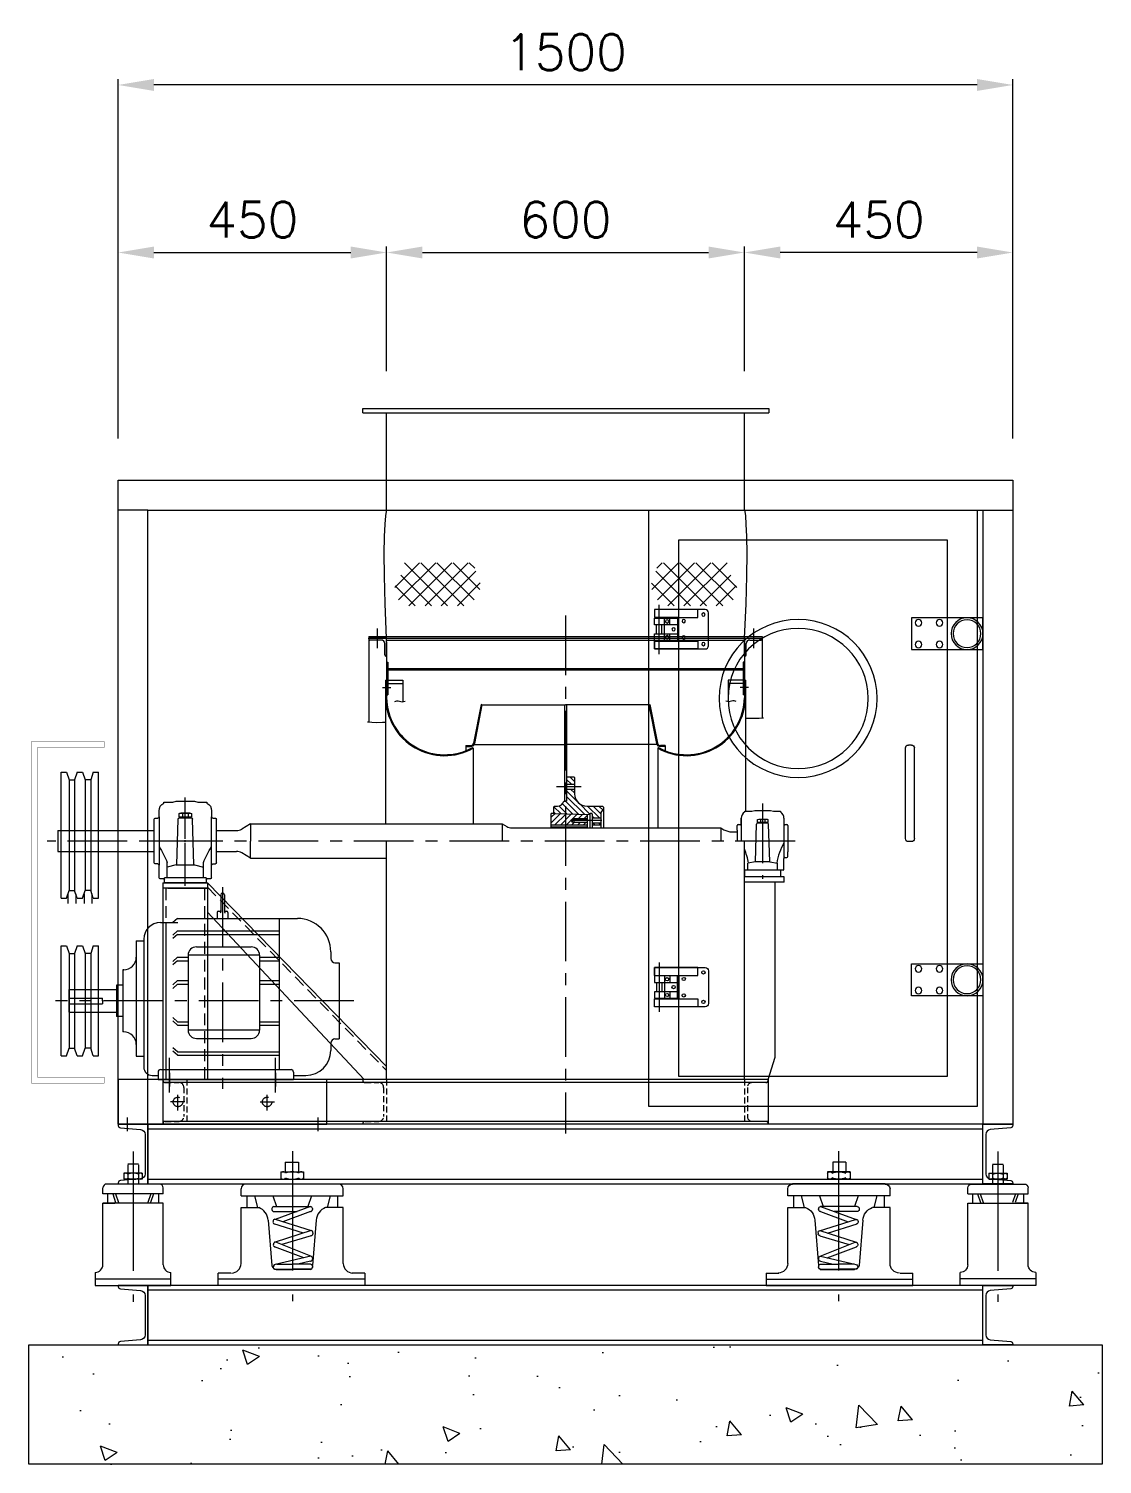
# Model space of a CAD drawing. Extents: x -50 to 18185, y -671 to 12273.
# Drawn here: x 9155 to 10955, y 2437 to 4845 of the extents above; entities that cross this region are included whole.
import ezdxf

# ---------------------------------------------------------------- set-up
doc = ezdxf.new("R2010")
doc.units = 0
doc.header["$LTSCALE"] = 80
doc.header["$MEASUREMENT"] = 0
for name, pattern in [('CENTER', [2, 1.25, -0.25, 0.25, -0.25]), ('CENTER2', [1.125, 0.75, -0.125, 0.125, -0.125]), ('CENTERX2', [4, 2.5, -0.5, 0.5, -0.5]), ('CX2', [8.2, 0.2, -1, 6, -1]), ('HIDDEN', [0.375, 0.25, -0.125]), ('HIDDEN2', [0.1875, 0.125, -0.0625]), ('HIDDENX2', [0.75, 0.5, -0.25]), ('PHANTOM', [5, 2.5, -0.5, 0.5, -0.5, 0.5, -0.5])]:
    doc.linetypes.add(name, pattern=pattern)
doc.layers.get('0').update_dxf_attribs({"linetype": 'CONTINUOUS', "lineweight": 18})
doc.layers.get('DEFPOINTS').update_dxf_attribs({"linetype": 'CONTINUOUS', "lineweight": 18})
for name, color, linetype, lineweight in [('12', 1, 'CENTER', 18), ('2', 2, 'HIDDENX2', 18), ('3', 2, 'CONTINUOUS', 18), ('6', 3, 'CX2', 18), ('ACT', 7, 'CONTINUOUS', 18), ('LIN', 2, 'CONTINUOUS', 18), ('NACHI', 16, 'CONTINUOUS', 18), ('OBJ', 7, 'CONTINUOUS', 18), ('PHAN', 2, 'PHANTOM', 18), ('S', 3, 'CONTINUOUS', 18), ('SOL-M-1', 4, 'CONTINUOUS', 18)]:
    doc.layers.add(name, color=color, linetype=linetype, lineweight=lineweight)
doc.styles.get("Standard").update_dxf_attribs({"font": 'txt.shx', "bigfont": '2hs.shx'})
doc.dimstyles.get("Standard").update_dxf_attribs({"dimscale": 0, "dimtxt": 60, "dimasz": 60, "dimexe": 10, "dimexo": 70, "dimgap": 25, "dimtad": 1, "dimdec": 0, "dimlfac": -1, "dimzin": 0, "dimdsep": 46, "dimtxsty": 'Standard', "dimcen": 0, "dimclrd": 1, "dimclre": 1, "dimadec": 0, "dimazin": 0, "dimtfac": 1, "dimtdec": 0, "dimtix": 1, "dimtmove": 1, "dimatfit": 2, "dimfxl": 0, "dimtolj": 1, "dimtzin": 0, "dimlwd": 5, "dimlwe": 5, "dimarcsym": 0})

# ---------------------------------------------------------------- blocks, each defined once
blk = doc.blocks.new('*D12')
at = {"color": 1, "linetype": 'Continuous', "lineweight": 5}
for p, q in [((9305.2, 4157.5), (9305.2, 4760.2)), ((10745.2, 4750.2), (9365.2, 4750.2)), ((10805.2, 4157.5), (10805.2, 4760.2))]:
    blk.add_line(p, q, dxfattribs=at)
at = {"color": 1, "linetype": 'Continuous'}
for points in [[(9365.2, 4760.2), (9365.2, 4740.2), (9305.2, 4750.2)], [(10745.2, 4760.2), (10745.2, 4740.2), (10805.2, 4750.2)]]:
    blk.add_solid(points, dxfattribs=at)
at = {"layer": 'DEFPOINTS', "color": 0, "linetype": 'Continuous'}
for p in [(9305.2, 4750.2), (9305.2, 4087.5), (10805.2, 4087.5)]:
    blk.add_point(p, dxfattribs=at)
at = {"color": 0, "linetype": 'Continuous', "insert": (10055.2, 4805.2), "char_height": 60, "attachment_point": 5}
blk.add_mtext('\\A1;1500', dxfattribs=at)
blk = doc.blocks.new('*D5')
at = {"color": 1, "linetype": 'Continuous', "lineweight": 5}
for p, q in [((9305.2, 4157.5), (9305.2, 4479.3)), ((9755.2, 4270.5), (9755.2, 4479.3)), ((9365.2, 4469.3), (9695.2, 4469.3))]:
    blk.add_line(p, q, dxfattribs=at)
at = {"color": 1, "linetype": 'Continuous'}
for points in [[(9365.2, 4479.3), (9365.2, 4459.3), (9305.2, 4469.3)], [(9695.2, 4479.3), (9695.2, 4459.3), (9755.2, 4469.3)]]:
    blk.add_solid(points, dxfattribs=at)
at = {"layer": 'DEFPOINTS', "color": 0, "linetype": 'Continuous'}
for p in [(9755.2, 4469.3), (9755.2, 4200.5), (9305.2, 4087.5)]:
    blk.add_point(p, dxfattribs=at)
at = {"color": 0, "linetype": 'Continuous', "insert": (9530.2, 4524.3), "char_height": 60, "attachment_point": 5}
blk.add_mtext('\\A1;450', dxfattribs=at)
blk = doc.blocks.new('*D6')
at = {"color": 1, "linetype": 'Continuous', "lineweight": 5}
for p, q in [((9755.2, 4270.5), (9755.2, 4479.3)), ((10355.2, 4270.5), (10355.2, 4479.3)), ((9815.2, 4469.3), (10295.2, 4469.3))]:
    blk.add_line(p, q, dxfattribs=at)
at = {"color": 1, "linetype": 'Continuous'}
for points in [[(9815.2, 4479.3), (9815.2, 4459.3), (9755.2, 4469.3)], [(10295.2, 4479.3), (10295.2, 4459.3), (10355.2, 4469.3)]]:
    blk.add_solid(points, dxfattribs=at)
at = {"layer": 'DEFPOINTS', "color": 0, "linetype": 'Continuous'}
for p in [(10355.2, 4469.3), (9755.2, 4200.5), (10355.2, 4200.5)]:
    blk.add_point(p, dxfattribs=at)
at = {"color": 0, "linetype": 'Continuous', "insert": (10055.2, 4524.3), "char_height": 60, "attachment_point": 5}
blk.add_mtext('\\A1;600', dxfattribs=at)
blk = doc.blocks.new('*D17')
at = {"color": 1, "linetype": 'Continuous', "lineweight": 5}
for p, q in [((10355.2, 4270.5), (10355.2, 4479.3)), ((10805.2, 4157.5), (10805.2, 4479.3)), ((10745.2, 4469.3), (10415.2, 4469.3))]:
    blk.add_line(p, q, dxfattribs=at)
at = {"color": 1, "linetype": 'Continuous'}
for points in [[(10415.2, 4479.3), (10415.2, 4459.3), (10355.2, 4469.3)], [(10745.2, 4479.3), (10745.2, 4459.3), (10805.2, 4469.3)]]:
    blk.add_solid(points, dxfattribs=at)
at = {"layer": 'DEFPOINTS', "color": 0, "linetype": 'Continuous'}
for p in [(10355.2, 4469.3), (10355.2, 4200.5), (10805.2, 4087.5)]:
    blk.add_point(p, dxfattribs=at)
at = {"color": 0, "linetype": 'Continuous', "insert": (10580.2, 4524.3), "char_height": 60, "attachment_point": 5}
blk.add_mtext('\\A1;450', dxfattribs=at)
blk = doc.blocks.new('SPRING MOUNT(def 50 FRONT)')
at = {"lineweight": 15}
for p, q in [((122.7, 222.2), (160.6, 222.2)), ((122.7, 222.2), (122.7, 209.6)), ((129.9, 238.5), (129.9, 222.3)), ((129.9, 238.5), (152, 238.5)), ((152, 238.5), (152, 222.3)), ((160.6, 222.2), (160.6, 209.6)), ((55.9, 181.7), (55.9, 193.7)), ((55.9, 181.7), (55.9, 193.7)), ((63.8, 201.7), (219.5, 201.7)), ((123.3, 209.6), (161.2, 209.6)), ((227.4, 181.7), (227.4, 193.7)), ((227.4, 181.7), (227.4, 193.7)), ((55.9, 181.7), (227.4, 181.7)), ((65.5, 181.7), (65.5, 162.1)), ((78.2, 181.7), (83.3, 162.1)), ((109.3, 181.7), (115.5, 163.7)), ((174, 181.7), (167.9, 163.7)), ((205.1, 181.7), (200.1, 162.1)), ((217.8, 181.7), (217.8, 162.1)), ((55.9, 68.1), (55.9, 162.1)), ((55.9, 162.1), (85.5, 162.1)), ((107.6, 160.5), (107.6, 158.7)), ((110.8, 163.7), (172.5, 163.7)), ((110.8, 155.5), (149.8, 155.5)), ((172.5, 163.7), (112.9, 142.3)), ((172.5, 155.5), (126.2, 138.4)), ((175.7, 160.5), (175.7, 158.7)), ((227.4, 162.1), (197.8, 162.1)), ((227.4, 162.1), (197.8, 162.1)), ((227.4, 68.1), (227.4, 162.1)), ((101.3, 140.9), (107.6, 64.8)), ((110, 140.3), (109.5, 138.8)), ((110, 140.2), (109.5, 138.8)), ((160.8, 119.4), (111.1, 134.9)), ((173.6, 123.4), (112.9, 104.1)), ((174.3, 123.3), (113.9, 142.2)), ((182.1, 140.9), (175.7, 64.8)), ((110.6, 102.1), (110.1, 100.6)), ((110.6, 102), (110.1, 100.5)), ((161, 77.7), (111.9, 96.5)), ((172.8, 80.4), (114.4, 104)), ((173.6, 115), (124.3, 100)), ((176.5, 120), (176.4, 118.2)), ((172.7, 80.4), (112.9, 66.5)), ((172.4, 72.2), (151.4, 67.1)), ((175.7, 77.3), (175.7, 75.4)), ((39, 52.3), (17.6, 52.3)), ((17.6, 31.7), (17.6, 52.3)), ((110.6, 64.5), (110.1, 63)), ((112, 59), (141.7, 59)), ((114.9, 58.5), (141.7, 58.5)), ((173, 58.5), (115.3, 58.5)), ((116, 67.1), (141.7, 67.1)), ((172.5, 67.1), (141.7, 67.1)), ((172.5, 59), (141.7, 59)), ((172.5, 58.5), (141.7, 58.5)), ((175.7, 64), (175.7, 62.1)), ((175.7, 63.5), (175.7, 61.7)), ((263.7, 52.3), (242.4, 52.3)), ((263.7, 52.3), (263.7, 31.7)), ((263.5, 42), (17.6, 42)), ((263.5, 31.7), (17.6, 31.7))]:
    blk.add_line(p, q, dxfattribs=at)
for centre, radius, start, end in [((126.6, 217.7), 4.47, 27.8855, 152.1145), ((141.7, 195.2), 27, 65.8105, 114.1895), ((156.7, 217.7), 4.48, 28.0312, 151.9688), ((63.8, 193.7), 7.9, 90, 180), ((126.6, 214), 4.47, 207.8855, 332.1145), ((141.7, 236.6), 27, 245.8105, 294.1895), ((156.7, 214), 4.48, 208.0312, 331.9688), ((219.5, 193.7), 7.9, 0, 90), ((219.5, 193.7), 7.9, 0, 90), ((77.6, 139.8), 23.7, 2.7593, 70.3922), ((110.8, 160.5), 3.16, 90, 180), ((110.8, 158.7), 3.16, 180, 270), ((172.5, 160.5), 3.16, 0, 90), ((172.5, 158.7), 3.16, 270, 0), ((205.7, 139.8), 23.7, 109.6078, 177.2407), ((112.5, 137.7), 3.16, 160.7604, 250.7604), ((112.5, 137.8), 3.16, 160.7604, 250.7604), ((113, 139.3), 3.2, 73.0374, 160.654), ((113, 139.2), 3.2, 73.0374, 160.654), ((112.6, 137.7), 3.17, 247.2939, 261.591), ((112.6, 137.8), 3.17, 247.2939, 261.591), ((173.4, 120.3), 3.16, 355.8918, 85.8918), ((113.1, 99.5), 3.16, 160.7604, 250.7604), ((113.1, 99.5), 3.16, 160.7604, 250.7604), ((113.6, 101), 3.2, 73.0374, 160.654), ((113.6, 100.9), 3.2, 73.0374, 160.654), ((113.2, 99.5), 3.17, 247.2939, 261.591), ((113.2, 99.4), 3.17, 247.2939, 261.591), ((173.2, 118.2), 3.16, 270, 0), ((172.6, 75.4), 3.16, 266.4469, 0), ((172.6, 77.3), 3.16, 0, 90), ((40.1, 68.1), 15.8, 270, 0), ((115.3, 66.4), 7.9, 191.7194, 270), ((113.1, 61.9), 3.16, 160.7604, 250.7604), ((113.6, 63.4), 3.2, 98.9445, 160.654), ((113.2, 61.9), 3.17, 247.2939, 248.2755), ((172.5, 64), 3.16, 0, 90), ((172.5, 62.1), 3.16, 270, 0), ((172.5, 61.7), 3.16, 270, 0), ((243.2, 68.1), 15.8, 180, 270)]:
    blk.add_arc(centre, radius, start, end, dxfattribs=at)
at = {"layer": '12', "lineweight": 15}
for p, q in [((17.6, 52.3), (17.6, 52.3)), ((263.7, 52.3), (263.7, 52.3))]:
    blk.add_line(p, q, dxfattribs=at)
at = {"layer": '3', "linetype": 'CENTERX2', "lineweight": 15}
blk.add_line((142.3, 256.5), (142.3, 5.2), dxfattribs=at)
blk = doc.blocks.new('SPRING MOUNT(def 50 SIDE)')
at = {"lineweight": 15}
for p, q in [((94.2, 220.9), (63.3, 220.9)), ((63.3, 220.9), (63.3, 210.6)), ((87.8, 236.1), (69.8, 236.1)), ((69.8, 234.6), (69.8, 202.7)), ((87.8, 234.6), (87.8, 202.7)), ((94.2, 220.9), (94.2, 210.6)), ((28.3, 186.5), (28.3, 196.3)), ((122.8, 202.7), (34.7, 202.7)), ((94.2, 210.6), (63.3, 210.6)), ((129.2, 186.5), (129.2, 196.3)), ((129.2, 186.5), (28.3, 186.5)), ((129.2, 170.6), (28.3, 170.6)), ((28.3, 170.6), (48.1, 170.6)), ((28.3, 67.4), (28.3, 170.6)), ((36.1, 186.5), (36.1, 170.6)), ((44.6, 186.5), (49.6, 171.8)), ((49.2, 186.5), (54.1, 171.9)), ((108.4, 186.5), (103.4, 171.9)), ((113, 186.5), (107.9, 171.8)), ((121.4, 186.5), (121.4, 170.6)), ((129.2, 67.4), (129.2, 170.6)), ((15.4, 54.6), (15.4, 32.7)), ((142.1, 32.7), (142.1, 54.6)), ((15.4, 43.7), (142.1, 43.7)), ((15.4, 32.7), (142.1, 32.7))]:
    blk.add_line(p, q, dxfattribs=at)
for centre, radius, start, end in [((66.6, 217.3), 3.64, 28.0312, 151.9688), ((78.8, 199), 22, 65.8105, 114.1895), ((91, 217.3), 3.63, 27.8855, 152.1145), ((34.7, 196.3), 6.42, 90, 180), ((34.7, 196.3), 6.42, 90, 180), ((66.6, 214.3), 3.64, 208.0312, 331.9688), ((78.8, 232.6), 22, 245.8105, 294.1895), ((91, 214.3), 3.63, 207.8855, 332.1145), ((122.8, 196.3), 6.42, 0, 90), ((15.4, 67.4), 12.8, 270, 0), ((142.1, 67.4), 12.8, 180, 270)]:
    blk.add_arc(centre, radius, start, end, dxfattribs=at)
at = {"layer": '3', "linetype": 'CENTERX2', "lineweight": 15}
blk.add_line((78.8, 257.2), (78.8, 5), dxfattribs=at)
blk = doc.blocks.new('경첩')
at = {"layer": 'PHAN'}
blk.add_line((0, -41.4), (0, 41.4), dxfattribs=at)
at = {"layer": 'SOL-M-1'}
for p, q in [((-33, 20), (7.7, 20)), ((-33, -19.6), (-33, 20)), ((7.7, 18.9), (-30.8, 18.9)), ((-30.8, 18.9), (-30.8, -18.5)), ((-30.8, 7.9), (7.7, 7.9)), ((-17.6, 7.9), (-17.6, 18.9)), ((-8.8, -18.5), (-8.8, 18.9)), ((-4.4, -7.5), (-4.4, 7.9)), ((4.4, -7.5), (4.4, 7.9)), ((7.7, 7.9), (7.7, 18.9)), ((7.7, -19.6), (-33, -19.6)), ((7.7, -7.5), (-30.8, -7.5)), ((-30.8, -18.5), (7.7, -18.5)), ((-17.6, -18.5), (-17.6, -7.5)), ((7.7, -7.5), (4.4, -7.5)), ((7.7, -18.5), (7.7, -7.5))]:
    blk.add_line(p, q, dxfattribs=at)
blk.add_lwpolyline([(7.7, -19.6), (7.7, -32.8), (-77, -32.8, -0.414214), (-82.5, -27.3), (-82.5, 27.7, -0.414214), (-77, 33.2), (7.7, 33.2), (7.7, 20)], format="xyb", dxfattribs=at)
for points in [[(7.7, 33.2), (7.7, 20), (-64.9, 20), (-64.9, 33.2)], [(7.7, -32.8), (7.7, -19.6), (-64.9, -19.6), (-64.9, -32.8)]]:
    blk.add_lwpolyline(points, close=True, dxfattribs=at)
for centre in [(-74.2, 25), (-41.2, 14), (-24.2, 0.2), (-13.2, 13.4), (-74.2, -24.5), (-41.2, -13.5), (-13.2, -13)]:
    blk.add_circle(centre, 2.75, dxfattribs=at)
blk = doc.blocks.new('DRRR')
at = {"layer": 'S', "lineweight": 15}
for p, q in [((0, 1000), (0, 0)), ((550, 1000), (0, 1000)), ((550, 0), (550, 1000)), ((50, 950), (50, 50)), ((500, 950), (50, 950)), ((500, 50), (500, 950)), ((110, 606), (115, 606)), ((105, 449), (105, 601)), ((120, 449), (120, 601)), ((110, 444), (115, 444)), ((50, 50), (500, 50)), ((0, 0), (550, 0))]:
    blk.add_line(p, q, dxfattribs=at)
for points in [[(-9.9, 819.5), (109.9, 819.5), (109.9, 766), (-9.9, 766)], [(-9.9, 185.6), (109.9, 185.6), (109.9, 239.2), (-9.9, 239.2)]]:
    blk.add_lwpolyline(points, close=True, dxfattribs=at)
for centre, radius in [((16.8, 792.7), 26.8), ((16.8, 792.7), 23.3), ((63, 810.8), 5.52), ((98, 810.8), 5.52), ((300, 684), 132.5), ((300, 684), 117.5), ((63, 774.7), 5.52), ((98, 774.7), 5.52), ((16.8, 212.4), 26.8), ((16.8, 212.4), 23.3), ((63, 230.5), 5.52), ((98, 230.5), 5.52), ((63, 194.3), 5.52), ((98, 194.3), 5.52)]:
    blk.add_circle(centre, radius, dxfattribs=at)
for centre, start, end in [((110, 601), 90, 180), ((115, 601), 0, 90), ((110, 449), 180, 270), ((115, 449), 270, 0)]:
    blk.add_arc(centre, 5, start, end, dxfattribs=at)
at = {"lineweight": 15}
blk.add_blockref('경첩', (532.9, 799.8), dxfattribs=at)
at = {"lineweight": 15, "xscale": -1, "rotation": 180}
blk.add_blockref('경첩', (532.9, 200.2), dxfattribs=at)
blk = doc.blocks.new('7.5')
for p, q in [((-3, 309.8), (-3, 280.8)), ((3, 309.8), (3, 280.8)), ((-75.4, 270.2), (-83.4, 263.2)), ((-75.4, 270.2), (125.5, 270.2)), ((-9, 280.1), (-9, 270.2)), ((-6.6, 282.5), (-4.2, 282.5)), ((4.2, 282.5), (6.6, 282.5)), ((9, 280.1), (9, 270.2)), ((94.8, 270.2), (94.8, 16.8)), ((-104.1, 263.2), (-75, 263.2)), ((-94.8, 16.8), (-94.8, 263.2)), ((-75.4, 249.4), (-83.4, 242.4)), ((-75.4, 243.5), (-83.4, 236.5)), ((-75.4, 249.4), (94.8, 249.4)), ((-75.4, 243.5), (94.8, 243.5)), ((-144.6, 232.4), (-144.6, 39.5)), ((-144.6, 232.4), (-132.1, 232.4)), ((-132.1, 235.3), (-132.1, 21)), ((-43.8, 222.6), (48, 222.6)), ((-75.4, 205.2), (-83.4, 198.2)), ((-75.4, 199.3), (-83.4, 192.3)), ((-75.4, 205.2), (-57.8, 205.2)), ((-75.4, 199.3), (-57.8, 199.3)), ((-57.8, 208.6), (-57.8, 83)), ((62, 208.6), (-57.8, 208.6)), ((62, 208.6), (62, 83)), ((62, 205.2), (94.8, 205.2)), ((62, 199.3), (94.8, 199.3)), ((181.5, 214.3), (181.5, 202.8)), ((188.5, 195.8), (195.5, 195.8)), ((195.5, 195.8), (195.5, 68.2)), ((-167, 184.1), (-167, 79.9)), ((-165.6, 184.1), (-167, 184.1)), ((-258, 151.2), (-178, 151.2)), ((-258, 151), (-258, 112.8)), ((-178, 158.1), (-178, 105.9)), ((-167, 158.1), (-178, 158.1)), ((-75.4, 165.9), (-83.4, 158.9)), ((-75.4, 160), (-83.4, 153)), ((-75.4, 165.9), (-57.8, 165.9)), ((-75.4, 160), (-57.8, 160)), ((62, 165.9), (94.8, 165.9)), ((62, 160), (94.8, 160)), ((-258, 136.7), (-201, 136.7)), ((-258, 127.2), (-201, 127.2)), ((-201, 132), (-201, 136.7)), ((-201, 132), (-201, 127.2)), ((-258, 112.8), (-178, 112.8)), ((-167, 105.9), (-178, 105.9)), ((-75.4, 97.1), (-83.4, 104.1)), ((-75.4, 91.3), (-83.4, 98.3)), ((-75.4, 97.1), (-57.8, 97.1)), ((62, 97.1), (94.8, 97.1)), ((-165.6, 79.9), (-167, 79.9)), ((-75.4, 91.3), (-57.8, 91.3)), ((62, 83), (-57.8, 83)), ((62, 91.3), (94.8, 91.3)), ((-75.4, 46.6), (-83.4, 53.5)), ((-43.8, 69), (48, 69)), ((181.5, 61.2), (181.5, 49)), ((188.5, 68.2), (195.5, 68.2)), ((-144.6, 39.5), (-132.1, 39.5)), ((-75.4, 40.7), (-83.4, 47.7)), ((-75.4, 46.6), (94.8, 46.6)), ((-75.4, 40.7), (94.8, 40.7)), ((-118.1, 7), (-108, 7)), ((-108, 12.6), (-108, 0)), ((-108, 0), (119, 0)), ((-103.8, 16.8), (114.8, 16.8)), ((119, 12.6), (119, 0)), ((119, 7), (139.5, 7))]:
    blk.add_line(p, q)
for centre, radius, start, end in [((0, 309.8), 3, 0, 180), ((-6.6, 280.1), 2.4, 90, 180), ((-4.2, 283.7), 1.2, 270, 0), ((-4.2, 280.8), 1.2, 270, 0), ((4.2, 283.7), 1.2, 180, 270), ((4.2, 280.8), 1.2, 180, 270), ((6.6, 280.1), 2.4, 0, 90), ((125.5, 214.3), 56, 0, 90), ((-104.1, 235.3), 28, 90, 180), ((-43.8, 208.6), 14, 90, 180), ((48, 208.6), 14, 0, 90), ((-165.6, 205.1), 21, 270, 0), ((188.5, 202.8), 7, 180, 270), ((-165.6, 58.9), 21, 0, 90), ((-43.8, 83), 14, 180, 270), ((48, 83), 14, 270, 0), ((139.5, 49), 42, 270, 0), ((188.5, 61.2), 7, 90, 180), ((-118.1, 21), 14, 180, 270), ((-103.8, 12.6), 4.2, 90, 180), ((114.8, 12.6), 4.2, 0, 90)]:
    blk.add_arc(centre, radius, start, end)
at = {"layer": '3', "linetype": 'CENTER'}
for p, q in [((0, 322.8), (0, -15.5)), ((220.2, 132), (-280, 132))]:
    blk.add_line(p, q, dxfattribs=at)
at = {"layer": '3'}
for p, q in [((-89, -21.8), (-89, 36.6)), ((89, -21.8), (89, 36.6))]:
    blk.add_line(p, q, dxfattribs=at)
blk = doc.blocks.new('7.5-01')
at = {"color": 1, "linetype": 'CENTER2', "lineweight": 5}
for p, q in [((-75, 23.2), (-75, 49.3)), ((75, 23.2), (75, 49.3)), ((-63, 37.5), (-87, 37.5)), ((63, 37.5), (87, 37.5))]:
    blk.add_line(p, q, dxfattribs=at)
at = {"linetype": 'Continuous'}
blk.add_lwpolyline([(-175, 0), (175, 0), (175, 75), (-175, 75)], close=True, dxfattribs=at)
at = {"linetype": 'HIDDENX2', "lineweight": 5}
for centre in [(-74.7, 37.5), (74.7, 37.5)]:
    blk.add_circle(centre, 8, dxfattribs=at)
at = {"layer": '3', "color": 4, "linetype": 'ByBlock'}
for p, q in [((-89, 86.5), (-89, 63.5)), ((89, 86.5), (89, 63.5)), ((-160, 11.5), (-160, -11.5)), ((160, 11.5), (160, -11.5))]:
    blk.add_line(p, q, dxfattribs=at)
at = {"linetype": 'Continuous'}
blk.add_blockref('7.5', (0, 75), dxfattribs=at)
blk = doc.blocks.new('123')
at = {"color": 0, "linetype": 'Continuous'}
for p, q in [((-44.1, 120.9), (-44.1, 110.6)), ((-20.9, 135), (-36.1, 135)), ((-36.1, 135), (-36.1, 133.4)), ((-15.2, 136.6), (-20.9, 135)), ((15.2, 136.6), (-15.2, 136.6)), ((20.9, 135), (15.2, 136.6)), ((36.1, 135), (20.9, 135)), ((36.1, 133.4), (36.1, 135)), ((44.1, 110.6), (44.1, 120.9)), ((-52.5, 33.6), (-52.5, 106.4)), ((-46.2, 108.5), (-50.4, 108.5)), ((-44.1, 29.4), (-44.1, 110.6)), ((-14.4, 30), (-12.1, 106.7)), ((9.7, 109), (-9.7, 109)), ((-8.5, 110), (-8.5, 109)), ((7.4, 117), (-7.4, 117)), ((-4.5, 116.4), (-4.5, 110)), ((4.5, 116.4), (4.5, 110)), ((8.6, 110), (8.6, 109)), ((14.4, 30), (12.1, 106.7)), ((44.1, 110.6), (44.1, 29.4)), ((50.4, 108.5), (46.2, 108.5)), ((52.5, 33.6), (52.5, 106.4)), ((-46.2, 31.5), (-50.4, 31.5)), ((-44.1, 8.2), (-44.1, 29.4)), ((44.1, 8.2), (44.1, 29.4)), ((46.2, 31.5), (50.4, 31.5)), ((-42.4, 6.6), (-36.6, 6.6)), ((-35, 8.5), (-35, 0)), ((-35, 0), (35, 0)), ((35, 0), (35, 8.5)), ((36.6, 6.6), (42.4, 6.6))]:
    blk.add_line(p, q, dxfattribs=at)
blk.add_lwpolyline([(10.4, 110), (10.4, 116.4, 0.194007), (4.5, 116.4, 0.127017), (-4.5, 116.4, 0.194007), (-10.4, 116.4), (-10.4, 110)], format="xyb", close=True, dxfattribs=at)
for centre, radius, start, end in [((-30.4, 120.9), 13.7, 114.6091, 180), ((30.4, 120.9), 13.7, 360, 65.3909), ((-50.4, 106.4), 2.11, 90, 180), ((-46.2, 110.6), 2.11, 270, 0), ((-9.7, 106.6), 2.4, 90, 178.2599), ((9.7, 106.6), 2.4, 1.7401, 90), ((46.2, 110.6), 2.11, 180, 270), ((50.4, 106.4), 2.11, 0, 90), ((-50.4, 33.6), 2.11, 180, 270), ((-46.2, 29.4), 2.11, 0, 90), ((46.2, 29.4), 2.11, 90, 180), ((50.4, 33.6), 2.11, 270, 360), ((-42.4, 8.2), 1.6, 180, 270), ((-36.6, 5), 1.6, 0, 90), ((36.6, 5), 1.6, 90, 180), ((42.4, 8.2), 1.6, 270, 360)]:
    blk.add_arc(centre, radius, start, end, dxfattribs=at)
at = {"layer": 'NACHI', "color": 1}
for p, q in [((0, 73.6), (0, 143)), ((-56.7, 70), (-5, 70)), ((-1.2, 70), (1.2, 70)), ((0, 68.5), (0, 71.7)), ((0, -5.2), (0, 66.9)), ((5, 70), (56.7, 70))]:
    blk.add_line(p, q, dxfattribs=at)
at = {"layer": 'OBJ'}
for p, q in [((-30.4, 30), (-30.4, 33.8)), ((-30.4, 8.5), (-30.4, 30)), ((15.2, 30), (-15.2, 30)), ((30.4, 30), (30.4, 33.8)), ((30.4, 8.5), (30.4, 30)), ((30.4, 25.7), (30.4, 30)), ((-35, 8.5), (35, 8.5))]:
    blk.add_line(p, q, dxfattribs=at)
at = {"layer": 'OBJ', "color": 7}
for p, q in [((-15.2, 30), (-30.4, 26.2)), ((15.2, 30), (30.4, 26.2))]:
    blk.add_line(p, q, dxfattribs=at)
at = {"layer": 'OBJ'}
for centre, start, end in [((-170.8, -21.2), 21.3981, 32.7819), ((170.8, -21.2), 147.2181, 158.6019)]:
    blk.add_arc(centre, 150.8, start, end, dxfattribs=at)

msp = doc.modelspace()

# ---------------------------------------------------------------- hatches: boundary and pattern name
h = msp.add_hatch()
h.set_pattern_fill('ANSI31', color=3, scale=54, style=0)
h.set_pattern_definition([(135, (11049.533, 1495.526), (4.77297, 4.77297), [])])
h.paths.add_polyline_path([(10054.8, 3528.3), (10054.8, 3549.2), (10057.1, 3549.2), (10057.1, 3569.6), (10070.1, 3569.6), (10070.1, 3561.4, 0.404407), (10091.4, 3541.1), (10117.1, 3541.1), (10118.7, 3539.5), (10118.7, 3532.9), (10117.1, 3532.9, 0.414214), (10114.6, 3530.5), (10114.6, 3520.7), (10100.1, 3520.7), (10100.1, 3527.7, 0.414214), (10098.8, 3528.9), (10097.2, 3528.9, 0.414214), (10096, 3527.7), (10096, 3527), (10091.9, 3527.2), (10091.9, 3527.2)])
h.paths.add_polyline_path([(10069.3, 3589.9), (10070.1, 3589.1), (10070.1, 3577.7), (10057.1, 3577.7), (10057.1, 3589.9)])
h.paths.add_polyline_path([(10035.3, 3528.9), (10035.3, 3539.5), (10036.9, 3541.1), (10041.8, 3541.1, 0.3599), (10052.2, 3549.2), (10054.8, 3549.2), (10054.8, 3528.3)])
h.paths.add_polyline_path([(10100.1, 3509.3), (10100.1, 3512.6), (10114.6, 3512.6), (10114.6, 3509.3)])
h = msp.add_hatch()
h.set_pattern_fill('ANSI31', color=4, scale=54, angle=90, style=0)
h.set_pattern_definition([(45, (11049.533, 1495.526), (4.77297, -4.77297), [])])
h.paths.add_polyline_path([(10054.8, 3528.3), (10091.9, 3527.2), (10091.9, 3519.9), (10070, 3519.9), (10069.1, 3519.4), (10066.7, 3519.4), (10065.1, 3516.7), (10066.7, 3513.9), (10069.1, 3513.9), (10070, 3513.4), (10091.9, 3513.4), (10091.9, 3509.1), (10054.8, 3509.1)])
h.paths.add_polyline_path([(10031.2, 3528.9), (10035.3, 3528.9), (10054.8, 3528.3), (10054.8, 3509.1), (10031.2, 3509.1)])
at = {"linetype": 'Continuous'}
h = msp.add_hatch(dxfattribs=at)
h.set_pattern_fill('AR-CONC', color=256, scale=40, style=0)
h.set_pattern_definition([(130, (18744.55, 557.1), (-286.904, -25.101), [30, -330]), (185, (18744.55, 557.1), (55.5005, 300.877), [24, -264]), (79.5486, (18720.64, 555), (-231.404, 275.776), [25.496, -280.457]), (133.816, (18744.55, 637.1), (-426.896, -66.208), [45, -495]), (83.3644, (18708.97, 631.6), (-373.865, 389.647), [38.244, -420.685]), (188.816, (18744.55, 637.1), (-373.865, 389.647), [36, -396]), (159, (18704.55, 617.1), (-238.763, -161.0476), [30, -330]), (214, (18704.55, 617.1), (-97.326, 290.06), [24, -264]), (108.5486, (18684.65, 603.68), (-336.089, 129.012), [25.496, -280.457]), (142.5, (18744.55, 557.1), (-4.8639, 133.1575), [0, -260.8, 0, -268, 0, -265]), (172.5, (18744.55, 557.1), (-105.2278, 157.7647), [0, -152.8, 0, -254.8, 0, -101]), (212.5, (18833.75, 557.1), (-213.529, -9.022), [0, -100, 0, -312, 0, -414]), (222.5, (18873.75, 557.1), (-233.2745, 40.042), [0, -130, 0, -207.2, 0, -294])])
h.paths.add_polyline_path([(10955.2, 2437.5), (9155.2, 2437.5), (9155.2, 2637.5), (10955.2, 2637.5)])
at = {"layer": '2', "linetype": 'Continuous'}
h = msp.add_hatch(dxfattribs=at)
h.set_pattern_fill('ANSI37', color=256, scale=153.425, style=0)
h.set_pattern_definition([(135, (16659.828, -457.121), (13.56098, 13.56098), []), (45, (16659.828, -457.121), (13.56098, -13.56098), [])])
h.paths.add_polyline_path([(9774.7, 3920.4), (9779.1, 3928.5), (9782.8, 3937.9), (9784.3, 3949.2), (9899.7, 3949.2), (9914.2, 3909.5), (9896.9, 3877), (9784.4, 3877), (9773.8, 3888.2), (9768.9, 3897.4), (9768.2, 3905.5), (9770.6, 3912.9)])
h = msp.add_hatch(dxfattribs=at)
h.set_pattern_fill('ANSI37', color=256, scale=153.425, style=0)
h.set_pattern_definition([(45, (3451.596, -457.121), (-13.56098, 13.56098), []), (135, (3451.596, -457.121), (-13.56098, -13.56098), [])])
h.paths.add_polyline_path([(10336.8, 3920.4), (10332.3, 3928.5), (10328.6, 3937.9), (10327.1, 3949.2), (10211.8, 3949.2), (10197.3, 3909.5), (10214.5, 3877), (10327, 3877), (10337.6, 3888.2), (10342.5, 3897.4), (10343.2, 3905.5), (10340.8, 3912.9)])

# ---------------------------------------------------------------- linework, layer by layer
for p, q in [((9715.2, 4207.5), (10396.2, 4207.5)), ((9715.2, 4200.5), (10396.2, 4200.5)), ((9755.2, 4037.5), (9755.2, 4200.5)), ((10355.2, 4037.5), (10355.2, 4200.5)), ((9725.2, 3825.5), (10385.2, 3825.5)), ((9725.2, 3825.5), (9725.2, 3682.1)), ((9725.2, 3822.5), (10385.2, 3822.5)), ((9755.2, 3819.5), (10355.2, 3819.5)), ((9755.2, 3816.5), (9755.2, 3722.8)), ((10355.2, 3822.5), (10355.2, 3722.8)), ((10385.2, 3825.5), (10385.2, 3688.4)), ((9755.2, 3782.3), (9757.5, 3782.3)), ((9757.5, 3782.3), (9757.5, 3727.5)), ((10352.9, 3782.3), (10352.9, 3727.5)), ((10355.2, 3782.3), (10352.9, 3782.3)), ((10352.9, 3771.5), (9757.5, 3771.5)), ((10352.9, 3769.2), (9757.5, 3769.2)), ((9753.6, 3752.5), (9753.6, 3511.1)), ((9753.6, 3752.5), (9755.2, 3752.5)), ((9757.5, 3752.5), (9782.5, 3752.5)), ((9757.5, 3746.5), (9782.5, 3746.5)), ((9782.5, 3752.5), (9782.5, 3716.1)), ((10352.9, 3752.5), (10327.9, 3752.5)), ((10327.9, 3752.5), (10327.9, 3716.1)), ((10352.9, 3746.5), (10327.9, 3746.5)), ((10356.8, 3752.5), (10355.2, 3752.5)), ((10356.8, 3752.5), (10356.8, 3532.5)), ((9755.2, 3727.5), (9757.5, 3727.5)), ((10355.2, 3727.5), (10352.9, 3727.5)), ((9900.2, 3638), (9900.2, 3511.1)), ((10210.2, 3638), (10210.2, 3504.5)), ((9209.7, 3386.8), (9209.7, 3598.2)), ((9218.6, 3598.2), (9223, 3585.3)), ((9236.6, 3598.2), (9232.1, 3585.3)), ((9245.5, 3598.2), (9250, 3585.3)), ((9263.5, 3598.2), (9259.1, 3585.3)), ((9272.4, 3386.8), (9272.4, 3598.2)), ((10057.1, 3589.9), (10069.3, 3589.9)), ((10057.1, 3589.9), (10057.1, 3549.2)), ((10069.3, 3589.9), (10070.1, 3589.1)), ((10070.1, 3589.1), (10070.1, 3561.4)), ((9223, 3585.3), (9232.1, 3585.3)), ((9223, 3585.3), (9223, 3399.7)), ((9232.1, 3585.3), (9232.1, 3399.7)), ((9259.1, 3585.3), (9250, 3585.3)), ((9250, 3585.3), (9250, 3399.7)), ((9259.1, 3585.3), (9259.1, 3399.7)), ((10057.1, 3577.7), (10070.1, 3577.7)), ((10057.1, 3569.6), (10070.1, 3569.6)), ((10036.9, 3541.1), (10035.3, 3539.5)), ((10036.9, 3541.1), (10035.3, 3539.5)), ((10035.3, 3539.5), (10035.3, 3528.9)), ((10036.9, 3541.1), (10041.8, 3541.1)), ((10052.2, 3549.2), (10057.1, 3549.2)), ((10057.1, 3549.2), (10054.5, 3549.2)), ((10057.1, 3549.2), (10054.5, 3549.2)), ((10091.4, 3541.1), (10117.1, 3541.1)), ((10117.1, 3541.1), (10118.7, 3539.5)), ((10118.7, 3539.5), (10118.7, 3504.5)), ((10031.2, 3504.5), (10031.2, 3528.9)), ((10035.3, 3528.9), (10031.2, 3528.9)), ((10035.3, 3528.9), (10096, 3527)), ((10035.3, 3528.9), (10091.9, 3527.2)), ((10091.9, 3504.5), (10091.9, 3527.2)), ((10114.6, 3520.7), (10100.1, 3520.7)), ((10114.6, 3530.5), (10114.6, 3504.5)), ((9204.3, 3500.1), (9365.3, 3500.1)), ((9470.3, 3500.1), (9503.6, 3500.1)), ((9527.2, 3511.1), (9512.3, 3502.4)), ((9527.2, 3511.1), (9949.3, 3511.1)), ((9527.2, 3511.1), (9527.2, 3482.5)), ((9949.3, 3511.1), (9949.3, 3482.5)), ((9949.3, 3511.1), (9949.3, 3482.5)), ((9949.3, 3511.1), (9956.7, 3506.8)), ((9965.5, 3504.5), (10315.5, 3504.5)), ((10091.9, 3509.1), (10031.2, 3509.1)), ((10091.9, 3505.9), (10031.2, 3505.9)), ((10114.6, 3512.6), (10100.1, 3512.6)), ((10114.6, 3509.3), (10100.1, 3509.3)), ((10315.5, 3504.5), (10315.5, 3482.5)), ((10315.5, 3504.5), (10320.8, 3501.4)), ((10334, 3497.9), (10343.2, 3497.9)), ((9527.2, 3453.9), (9527.2, 3482.5)), ((9755.2, 3082.5), (9755.2, 3482.5)), ((10355.2, 3082.5), (10355.2, 3482.5)), ((9204.3, 3464.9), (9365.3, 3464.9)), ((9470.3, 3464.9), (9503.6, 3464.9)), ((9527.2, 3453.9), (9512.3, 3462.5)), ((9527.2, 3453.9), (9755.2, 3453.9)), ((10421.8, 3422.5), (10355.2, 3422.5)), ((10421.8, 3413.5), (10421.8, 3422.5)), ((9218.6, 3386.8), (9223, 3399.7)), ((9223, 3399.7), (9232.1, 3399.7)), ((9236.6, 3386.8), (9232.1, 3399.7)), ((9245.5, 3386.8), (9250, 3399.7)), ((9259.1, 3399.7), (9250, 3399.7)), ((9263.5, 3386.8), (9259.1, 3399.7)), ((9380.2, 3412.5), (9455.2, 3412.5)), ((9455.2, 3403.5), (9380.2, 3403.5)), ((9388.6, 3403.5), (9455.2, 3403.5)), ((9455.2, 3412.4), (9755.2, 3104.7)), ((10421.8, 3413.5), (10355.2, 3413.5)), ((10406.8, 3120.2), (10406.8, 3413.5)), ((9455.2, 3363.3), (9717.4, 3082.5)), ((9209.7, 3122.1), (9209.7, 3306.8)), ((9218.6, 3306.8), (9223, 3293.9)), ((9236.6, 3306.8), (9232.1, 3293.9)), ((9245.5, 3306.8), (9250, 3293.9)), ((9263.5, 3306.8), (9259.1, 3293.9)), ((9272.4, 3122.1), (9272.4, 3306.8)), ((9223, 3293.9), (9232.1, 3293.9)), ((9223, 3293.9), (9223, 3135)), ((9232.1, 3293.9), (9232.1, 3135)), ((9259.1, 3293.9), (9250, 3293.9)), ((9250, 3293.9), (9250, 3135)), ((9259.1, 3293.9), (9259.1, 3135)), ((9218.6, 3122.1), (9223, 3135)), ((9223, 3135), (9232.1, 3135)), ((9236.6, 3122.1), (9232.1, 3135)), ((9245.5, 3122.1), (9250, 3135)), ((9259.1, 3135), (9250, 3135)), ((9263.5, 3122.1), (9259.1, 3135)), ((10395.2, 3082.5), (10406.8, 3120.2)), ((9380.2, 3082.5), (9380.2, 3007.5)), ((10395.2, 3082.5), (10395.2, 3007.5))]:
    msp.add_line(p, q)
at = {"linetype": 'Continuous'}
for p, q in [((9715.2, 4200.5), (9715.2, 4207.5)), ((10396.2, 4207.5), (10396.2, 4200.5)), ((9355.2, 4037.5), (9305.2, 4037.5)), ((10755.2, 4037.5), (10805.2, 4037.5)), ((9204.3, 3500.1), (9204.3, 3464.9))]:
    msp.add_line(p, q, dxfattribs=at)
at = {"color": 1, "linetype": 'CENTER'}
for p, q in [((10055.2, 3860.8), (10055.2, 2991.9)), ((9739.7, 3839.1), (9739.7, 3805.8)), ((10370.7, 3839.1), (10370.7, 3805.8)), ((10385.7, 3545.3), (10385.7, 3419.2)), ((10440.5, 3482.5), (9186.4, 3482.5))]:
    msp.add_line(p, q, dxfattribs=at)
at = {"color": 7, "linetype": 'Continuous'}
for p, q in [((9755.2, 3822.5), (9725.2, 3822.5)), ((9725.2, 3821.5), (9725.2, 3822.5)), ((9746.2, 3819.5), (9727.2, 3819.5)), ((9752.2, 3794.5), (9752.2, 3813.5)), ((9755.2, 3792.5), (9755.2, 3822.5)), ((10355.2, 3792.5), (10355.2, 3822.5)), ((10355.2, 3822.5), (10385.2, 3822.5)), ((10358.2, 3794.5), (10358.2, 3813.5)), ((10364.2, 3819.5), (10383.2, 3819.5)), ((10385.2, 3821.5), (10385.2, 3822.5)), ((9755.2, 3792.5), (9754.2, 3792.5)), ((10355.2, 3792.5), (10356.2, 3792.5)), ((9913.7, 3711.6), (9901.2, 3646.5)), ((9915.2, 3711), (9902.7, 3646.1)), ((9915.2, 3711), (9913.7, 3711.6)), ((9915.2, 3711), (10055.2, 3711)), ((10053.3, 3711), (10053.3, 3549.2)), ((10195.2, 3711), (10055.2, 3711)), ((10057.1, 3711), (10057.1, 3562.3)), ((10195.2, 3711), (10196.7, 3711.6)), ((10195.2, 3711), (10207.7, 3646.1)), ((10196.7, 3711.6), (10209.2, 3646.5)), ((9888.2, 3642.5), (9896, 3642.5)), ((9888.2, 3642.5), (9888.2, 3634)), ((9888.2, 3640.9), (9896, 3640.9)), ((9900.2, 3638), (9899.1, 3639.2)), ((9901.9, 3644.1), (10053.3, 3644.1)), ((10208.5, 3644.1), (10057.1, 3644.1)), ((10210.2, 3638), (10211.3, 3639.2)), ((10222.2, 3642.5), (10214.5, 3642.5)), ((10222.2, 3640.9), (10214.5, 3640.9)), ((10222.2, 3642.5), (10222.2, 3634)), ((10118.7, 3532.9), (10117.1, 3532.9)), ((9380.2, 3412.5), (9380.2, 3082.5)), ((9455.2, 3412.5), (9455.2, 3082.5)), ((10395.2, 3082.5), (9380.2, 3082.5)), ((10395.2, 3077.5), (9380.2, 3077.5)), ((10395.1, 3012.5), (9380.2, 3012.5)), ((10395.1, 3007.5), (9380.2, 3007.5))]:
    msp.add_line(p, q, dxfattribs=at)
at = {"color": 1}
for p, q in [((9748.2, 3740), (9762.2, 3740)), ((10362.2, 3740), (10348.2, 3740))]:
    msp.add_line(p, q, dxfattribs=at)
at = {"linetype": 'CENTER'}
for p, q in [((9209.7, 3598.2), (9218.6, 3598.2)), ((9236.6, 3598.2), (9245.5, 3598.2)), ((9263.5, 3598.2), (9272.4, 3598.2)), ((9209.7, 3386.8), (9218.6, 3386.8)), ((9209.7, 3386.8), (9218.6, 3386.8)), ((9236.6, 3386.8), (9245.5, 3386.8)), ((9236.6, 3386.8), (9245.5, 3386.8)), ((9263.5, 3386.8), (9272.4, 3386.8)), ((9263.5, 3386.8), (9272.4, 3386.8)), ((9209.7, 3306.8), (9218.6, 3306.8)), ((9236.6, 3306.8), (9245.5, 3306.8)), ((9263.5, 3306.8), (9272.4, 3306.8)), ((9209.7, 3122.1), (9218.6, 3122.1)), ((9209.7, 3122.1), (9218.6, 3122.1)), ((9236.6, 3122.1), (9245.5, 3122.1)), ((9236.6, 3122.1), (9245.5, 3122.1)), ((9263.5, 3122.1), (9272.4, 3122.1)), ((9263.5, 3122.1), (9272.4, 3122.1))]:
    msp.add_line(p, q, dxfattribs=at)
at = {"color": 1, "linetype": 'CENTER2'}
for p, q in [((10081.4, 3573.6), (10040.1, 3573.6)), ((10116.4, 3516.7), (10063.6, 3516.7))]:
    msp.add_line(p, q, dxfattribs=at)
at = {"color": 2, "linetype": 'Continuous'}
for p, q in [((10066.7, 3519.4), (10065.1, 3516.7)), ((10066.7, 3513.9), (10065.1, 3516.7)), ((10066.7, 3519.4), (10091.9, 3519.4)), ((10066.7, 3513.9), (10066.7, 3519.4)), ((10070, 3519.9), (10069.1, 3519.4)), ((10070, 3513.4), (10070, 3519.9)), ((10066.7, 3513.9), (10091.9, 3513.9)), ((10070, 3513.4), (10069.1, 3513.9))]:
    msp.add_line(p, q, dxfattribs=at)
at = {"color": 6, "linetype": 'Continuous'}
for p, q in [((10091.9, 3519.9), (10070, 3519.9)), ((10091.9, 3513.4), (10070, 3513.4))]:
    msp.add_line(p, q, dxfattribs=at)
at = {"color": 7}
for p, q in [((10096, 3527.7), (10096, 3504.5)), ((10100.1, 3527.7), (10100.1, 3504.5))]:
    msp.add_line(p, q, dxfattribs=at)
at = {"color": 7, "linetype": 'CENTER'}
msp.add_line((10098.8, 3528.9), (10097.2, 3528.9), dxfattribs=at)
at = {"color": 3, "linetype": 'HIDDEN'}
for p, q in [((9385.2, 3403.5), (9385.2, 3082.5)), ((9450.2, 3403.5), (9450.2, 3082.5)), ((9455.2, 3405.2), (9755.2, 3097.5))]:
    msp.add_line(p, q, dxfattribs=at)
at = {"color": 3, "linetype": 'HIDDEN2'}
for p, q in [((9380.2, 3082.5), (9380.2, 3081.5)), ((9420.2, 3082.5), (9420.2, 3007.5)), ((9420.2, 3082.5), (9420.2, 3082.5)), ((9715.2, 3082.5), (9715.2, 3081.5)), ((9755.2, 3082.5), (9755.2, 3082.5)), ((9755.2, 3082.5), (9755.2, 3007.5)), ((10355.2, 3082.5), (10355.2, 3007.5)), ((10355.2, 3082.5), (10355.2, 3082.5)), ((10395.2, 3082.5), (10395.2, 3081.5)), ((9384.2, 3077.5), (9407.2, 3077.5)), ((9415.2, 3069.5), (9415.2, 3020.5)), ((9719.2, 3077.5), (9742.2, 3077.5)), ((9750.2, 3069.5), (9750.2, 3020.5)), ((10360.2, 3069.5), (10360.2, 3020.5)), ((10391.2, 3077.5), (10368.2, 3077.5)), ((9384.2, 3012.5), (9407.2, 3012.5)), ((9719.2, 3012.5), (9742.2, 3012.5)), ((10391.2, 3012.5), (10368.2, 3012.5)), ((9380.2, 3008.5), (9380.2, 3007.5)), ((9715.2, 3008.5), (9715.2, 3007.5)), ((10395.2, 3008.5), (10395.2, 3007.5))]:
    msp.add_line(p, q, dxfattribs=at)
at = {"linetype": 'Continuous'}
for points in [[(10755.2, 3007.5), (9355.2, 3007.5), (9355.2, 4037.5), (10755.2, 4037.5)], [(9355.2, 2907.5), (10755.2, 2907.5), (10755.2, 3007.5), (9355.2, 3007.5)], [(9355.2, 2915.5), (10755.2, 2915.5), (10755.2, 2999.5), (9355.2, 2999.5)], [(9355.2, 2637.5), (10755.2, 2637.5), (10755.2, 2737.5), (9355.2, 2737.5)], [(9355.2, 2645.5), (10755.2, 2645.5), (10755.2, 2729.5), (9355.2, 2729.5)], [(10955.2, 2437.5), (9155.2, 2437.5), (9155.2, 2637.5), (10955.2, 2637.5)]]:
    msp.add_lwpolyline(points, close=True, dxfattribs=at)
for points in [[(9755.2, 3822.5), (9752.7, 3880), (9751.6, 3927), (9751.4, 3964.4), (9752, 3993), (9752.9, 4013.8), (9754, 4027.5), (9754.9, 4035.1), (9755.2, 4037.5)], [(10355.2, 3822.5), (10358, 3880), (10359.4, 3927), (10359.8, 3964.4), (10359.3, 3993), (10358.4, 4013.8), (10357.4, 4027.5), (10356.6, 4035.1), (10356.2, 4037.5)]]:
    msp.add_lwpolyline(points)
at = {"color": 6}
for points in [[(9769, 3716.2), (9770.6, 3717.2), (9772.5, 3717.5), (9774.6, 3717.3), (9776.8, 3716.8), (9779.1, 3716.3), (9781.5, 3716.1), (9783.8, 3716.2), (9786.2, 3717.1)], [(10341.5, 3716.2), (10339.8, 3717.2), (10337.9, 3717.5), (10335.8, 3717.3), (10333.6, 3716.8), (10331.3, 3716.3), (10329, 3716.1), (10326.6, 3716.2), (10324.3, 3717.1)], [(10387.2, 3688.6), (10385.8, 3688.4), (10379.8, 3688), (10372, 3687.7), (10362, 3687.9), (10356.8, 3688.2)], [(9723.2, 3682.3), (9724.6, 3682.1), (9730.6, 3681.7), (9738.4, 3681.4), (9748.4, 3681.6), (9753.6, 3681.9)]]:
    msp.add_lwpolyline(points, dxfattribs=at)
at = {"linetype": 'Continuous'}
for points in [[(9355.2, 3007.5), (9305.2, 3007.5), (9305.2, 3005.6, 0.388879), (9308.9, 3001.6), (9342.9, 2998.6, -0.388879), (9350.2, 2990.7), (9350.2, 2924.3, -0.388879), (9342.9, 2916.3), (9308.9, 2913.3, 0.388879), (9305.2, 2909.3), (9305.2, 2907.5), (9355.2, 2907.5), (9355.2, 3007.5)], [(10755.2, 3007.5), (10805.2, 3007.5), (10805.2, 3005.6, -0.388879), (10801.6, 3001.6), (10767.5, 2998.6, 0.388879), (10760.2, 2990.7), (10760.2, 2924.3, 0.388879), (10767.5, 2916.3), (10801.6, 2913.3, -0.388879), (10805.2, 2909.3), (10805.2, 2907.5), (10755.2, 2907.5), (10755.2, 3007.5)], [(9355.2, 2737.5), (9305.2, 2737.5), (9305.2, 2735.6, 0.388879), (9308.9, 2731.6), (9342.9, 2728.6, -0.388879), (9350.2, 2720.7), (9350.2, 2654.3, -0.388879), (9342.9, 2646.3), (9308.9, 2643.3, 0.388879), (9305.2, 2639.3), (9305.2, 2637.5), (9355.2, 2637.5), (9355.2, 2737.5)], [(10755.2, 2737.5), (10805.2, 2737.5), (10805.2, 2735.6, -0.388879), (10801.6, 2731.6), (10767.5, 2728.6, 0.388879), (10760.2, 2720.7), (10760.2, 2654.3, 0.388879), (10767.5, 2646.3), (10801.6, 2643.3, -0.388879), (10805.2, 2639.3), (10805.2, 2637.5), (10755.2, 2637.5), (10755.2, 2737.5)]]:
    msp.add_lwpolyline(points, format="xyb", dxfattribs=at)
at = {"color": 7, "linetype": 'Continuous'}
for centre, radius, start, end in [((9727.2, 3821.5), 2, 180, 270), ((9746.2, 3813.5), 6, 0, 90), ((10364.2, 3813.5), 6, 90, 180), ((10383.2, 3821.5), 2, 270, 0), ((9754.2, 3794.5), 2, 180, 270), ((10356.2, 3794.5), 2, 270, 0), ((9896, 3647.9), 5.4, 270, 345.2339), ((9896, 3647.9), 7, 270, 345.2339), ((10214.5, 3647.9), 7, 194.7661, 270), ((10214.5, 3647.9), 5.4, 194.7661, 270)]:
    msp.add_arc(centre, radius, start, end, dxfattribs=at)
for centre, radius, start, end in [((9852.4, 3724.4), 98.8, 180.9191, 298.9436), ((9852.4, 3724.4), 97.2, 180.9447, 298.7088), ((10258, 3724.4), 98.8, 241.0564, 359.0809), ((10258, 3724.4), 97.2, 241.2912, 359.0553), ((10042.1, 3551.5), 10.4, 268.3198, 347.4951), ((10091.3, 3562.3), 21.2, 182.3034, 270.3784), ((10117.1, 3530.5), 2.44, 90, 180), ((9503.5, 3517.7), 17.6, 270, 300), ((9965.5, 3522.1), 17.6, 240, 270), ((10334, 3524.3), 26.4, 240, 270), ((9503.5, 3447.3), 17.6, 60, 90)]:
    msp.add_arc(centre, radius, start, end)
at = {"color": 7}
for centre, start, end in [((10097.2, 3527.7), 90, 180), ((10098.8, 3527.7), 0, 90)]:
    msp.add_arc(centre, 1.22, start, end, dxfattribs=at)
at = {"color": 3, "linetype": 'HIDDEN2'}
for centre, radius, start, end in [((9384.2, 3081.5), 4, 180, 270), ((9719.2, 3081.5), 4, 180, 270), ((10391.2, 3081.5), 4, 270, 0), ((9407.2, 3069.5), 8, 0, 90), ((9742.2, 3069.5), 8, 0, 90), ((10368.2, 3069.5), 8, 90, 180), ((9384.2, 3008.5), 4, 90, 180), ((9407.2, 3020.5), 8, 270, 0), ((9719.2, 3008.5), 4, 90, 180), ((9742.2, 3020.5), 8, 270, 0), ((10368.2, 3020.5), 8, 180, 270), ((10391.2, 3008.5), 4, 0, 90)]:
    msp.add_arc(centre, radius, start, end, dxfattribs=at)
at = {"layer": '6'}
for p, q in [((9221, 3393.9), (9221, 3299.7)), ((9234.1, 3393.9), (9234.1, 3299.7)), ((9248, 3393.9), (9248, 3299.7)), ((9261.1, 3393.9), (9261.1, 3299.7))]:
    msp.add_line(p, q, dxfattribs=at)
at = {"layer": 'ACT', "linetype": 'Continuous', "const_width": 0.4}
msp.add_lwpolyline([(9281.6, 3076.4), (9281.6, 3086.4), (9169.9, 3086.4), (9169.9, 3639.2), (9281.6, 3639.2), (9281.6, 3649.2), (9159.9, 3649.2), (9159.9, 3076.4), (9281.6, 3076.4)], dxfattribs=at)
at = {"layer": 'DEFPOINTS', "color": 0, "linetype": 'ByBlock'}
for p in [(10334, 3497.9), (10343, 3504.5), (10343, 3504.5), (10348.3, 3501.4), (10348.3, 3501.4)]:
    msp.add_point(p, dxfattribs=at)
at = {"layer": 'LIN', "linetype": 'Continuous'}
msp.add_lwpolyline([(10805.2, 3007.5), (9305.2, 3007.5), (9305.2, 4087.5), (10805.2, 4087.5)], close=True, dxfattribs=at)
at = {"layer": 'NACHI', "color": 0}
for p, q in [((10349.9, 3520.6), (10349.9, 3482.5)), ((10349.9, 3511.6), (10349.9, 3520.6)), ((10355.8, 3532.5), (10367.5, 3532.5)), ((10355.8, 3531.2), (10355.8, 3532.5)), ((10367.5, 3532.5), (10372.5, 3533.7)), ((10372.5, 3533.7), (10398.9, 3533.7)), ((10379.5, 3519.1), (10391.9, 3519.1)), ((10381.9, 3518.7), (10381.9, 3513.3)), ((10389.4, 3518.7), (10389.4, 3513.3)), ((10398.9, 3533.7), (10403.8, 3532.5)), ((10403.8, 3532.5), (10415.6, 3532.5)), ((10415.6, 3532.5), (10415.6, 3531.2)), ((10421.5, 3520.6), (10421.5, 3453.3)), ((10343.2, 3500.7), (10343.2, 3508.3)), ((10343.2, 3500.7), (10343.2, 3482.5)), ((10344.9, 3510), (10348.2, 3510)), ((10373.7, 3447.4), (10375.6, 3510.5)), ((10393.8, 3512.5), (10377.6, 3512.5)), ((10378.6, 3513.3), (10378.6, 3512.5)), ((10392.8, 3513.3), (10392.8, 3512.5)), ((10397.7, 3447.5), (10395.8, 3510.5)), ((10423.2, 3510), (10426.5, 3510)), ((10428.2, 3508.3), (10428.2, 3500.7)), ((10428.2, 3500.7), (10428.2, 3464.2)), ((10373.7, 3447.4), (10360.9, 3445.3)), ((10360.9, 3433.7), (10360.9, 3445.3)), ((10397.7, 3447.5), (10373.7, 3447.5)), ((10397.7, 3447.4), (10410.5, 3445.3)), ((10410.5, 3433.7), (10410.5, 3445.3)), ((10421.5, 3434.9), (10421.5, 3453.3)), ((10423.2, 3455), (10426.5, 3455)), ((10428.2, 3456.6), (10428.2, 3464.2)), ((10420.3, 3433.7), (10355.1, 3433.7)), ((10355.7, 3422.5), (10355.7, 3432.5)), ((10415.7, 3422.5), (10355.7, 3422.5)), ((10415.7, 3432.5), (10415.7, 3422.5))]:
    msp.add_line(p, q, dxfattribs=at)
at = {"layer": 'NACHI', "color": 1}
for p, q in [((10382, 3482.5), (10339.9, 3482.5)), ((10431.5, 3482.5), (10389.4, 3482.5))]:
    msp.add_line(p, q, dxfattribs=at)
at = {"layer": 'NACHI', "color": 0}
msp.add_lwpolyline([(10377, 3513.3), (10377, 3518.7, -0.194007), (10381.9, 3518.7, -0.127017), (10389.4, 3518.7, -0.194007), (10394.4, 3518.7), (10394.4, 3513.3)], format="xyb", close=True, dxfattribs=at)
for centre, radius, start, end in [((10362.4, 3520.6), 12.5, 121.9137, 180), ((10409, 3520.6), 12.5, 0, 58.0863), ((10344.9, 3508.3), 1.68, 90, 180), ((10348.2, 3511.6), 1.67, 270, 0), ((10377.6, 3510.5), 2, 90, 178.2376), ((10393.8, 3510.5), 2, 1.7624, 90), ((10423.2, 3511.6), 1.67, 180, 270), ((10426.5, 3508.3), 1.68, 0, 90), ((10255, 3426.5), 108.8, 10.0431, 23.0843), ((10516.4, 3426.5), 108.8, 150.6941, 169.9569), ((10423.2, 3453.3), 1.67, 90, 180), ((10426.5, 3456.6), 1.68, 270, 0), ((10354.5, 3432.5), 1.2, 0, 59.3353), ((10416.9, 3432.5), 1.2, 90, 180), ((10420.3, 3434.9), 1.2, 270, 0)]:
    msp.add_arc(centre, radius, start, end, dxfattribs=at)

# ---------------------------------------------------------------- block references
at = {"linetype": 'Continuous', "xscale": -1}
for name, p in [('DRRR', (10745.2, 3037.5)), ('SPRING MOUNT(def 50 FRONT)', (10655.2, 2705.8)), ('SPRING MOUNT(def 50 SIDE)', (10859, 2704.7))]:
    msp.add_blockref(name, p, dxfattribs=at)
at = {"color": 0, "linetype": 'Continuous', "xscale": -1}
msp.add_blockref('123', (9417.8, 3412.5), dxfattribs=at)
at = {"linetype": 'Continuous'}
for name, p in [('7.5-01', (9480.2, 3007.5)), ('SPRING MOUNT(def 50 SIDE)', (9251.4, 2704.7)), ('SPRING MOUNT(def 50 FRONT)', (9455.3, 2705.8))]:
    msp.add_blockref(name, p, dxfattribs=at)

# ---------------------------------------------------------------- dimensions: what is measured, and where the dimension line sits
for base, p1, p2, angle, picture, middle in [((9305.2, 4750.2), (10805.2, 4087.5), (9305.2, 4087.5), 180, '*D12', (10055.2, 4805.2)), ((9755.2, 4469.3), (9305.2, 4087.5), (9755.2, 4200.5), 180, '*D5', (9530.2, 4524.3)), ((10355.2, 4469.3), (9755.2, 4200.5), (10355.2, 4200.5), 0, '*D6', (10055.2, 4524.3)), ((10355.2, 4469.3), (10805.2, 4087.5), (10355.2, 4200.5), 0, '*D17', (10580.2, 4524.3))]:
    dim = msp.add_linear_dim(base=base, p1=p1, p2=p2, angle=angle, dimstyle='Standard', override={"dimscale": 1}, dxfattribs=at)
    dim.commit()
    dim.dimension.update_dxf_attribs({"geometry": picture, "text_midpoint": middle})

doc.saveas('drawing.dxf')
